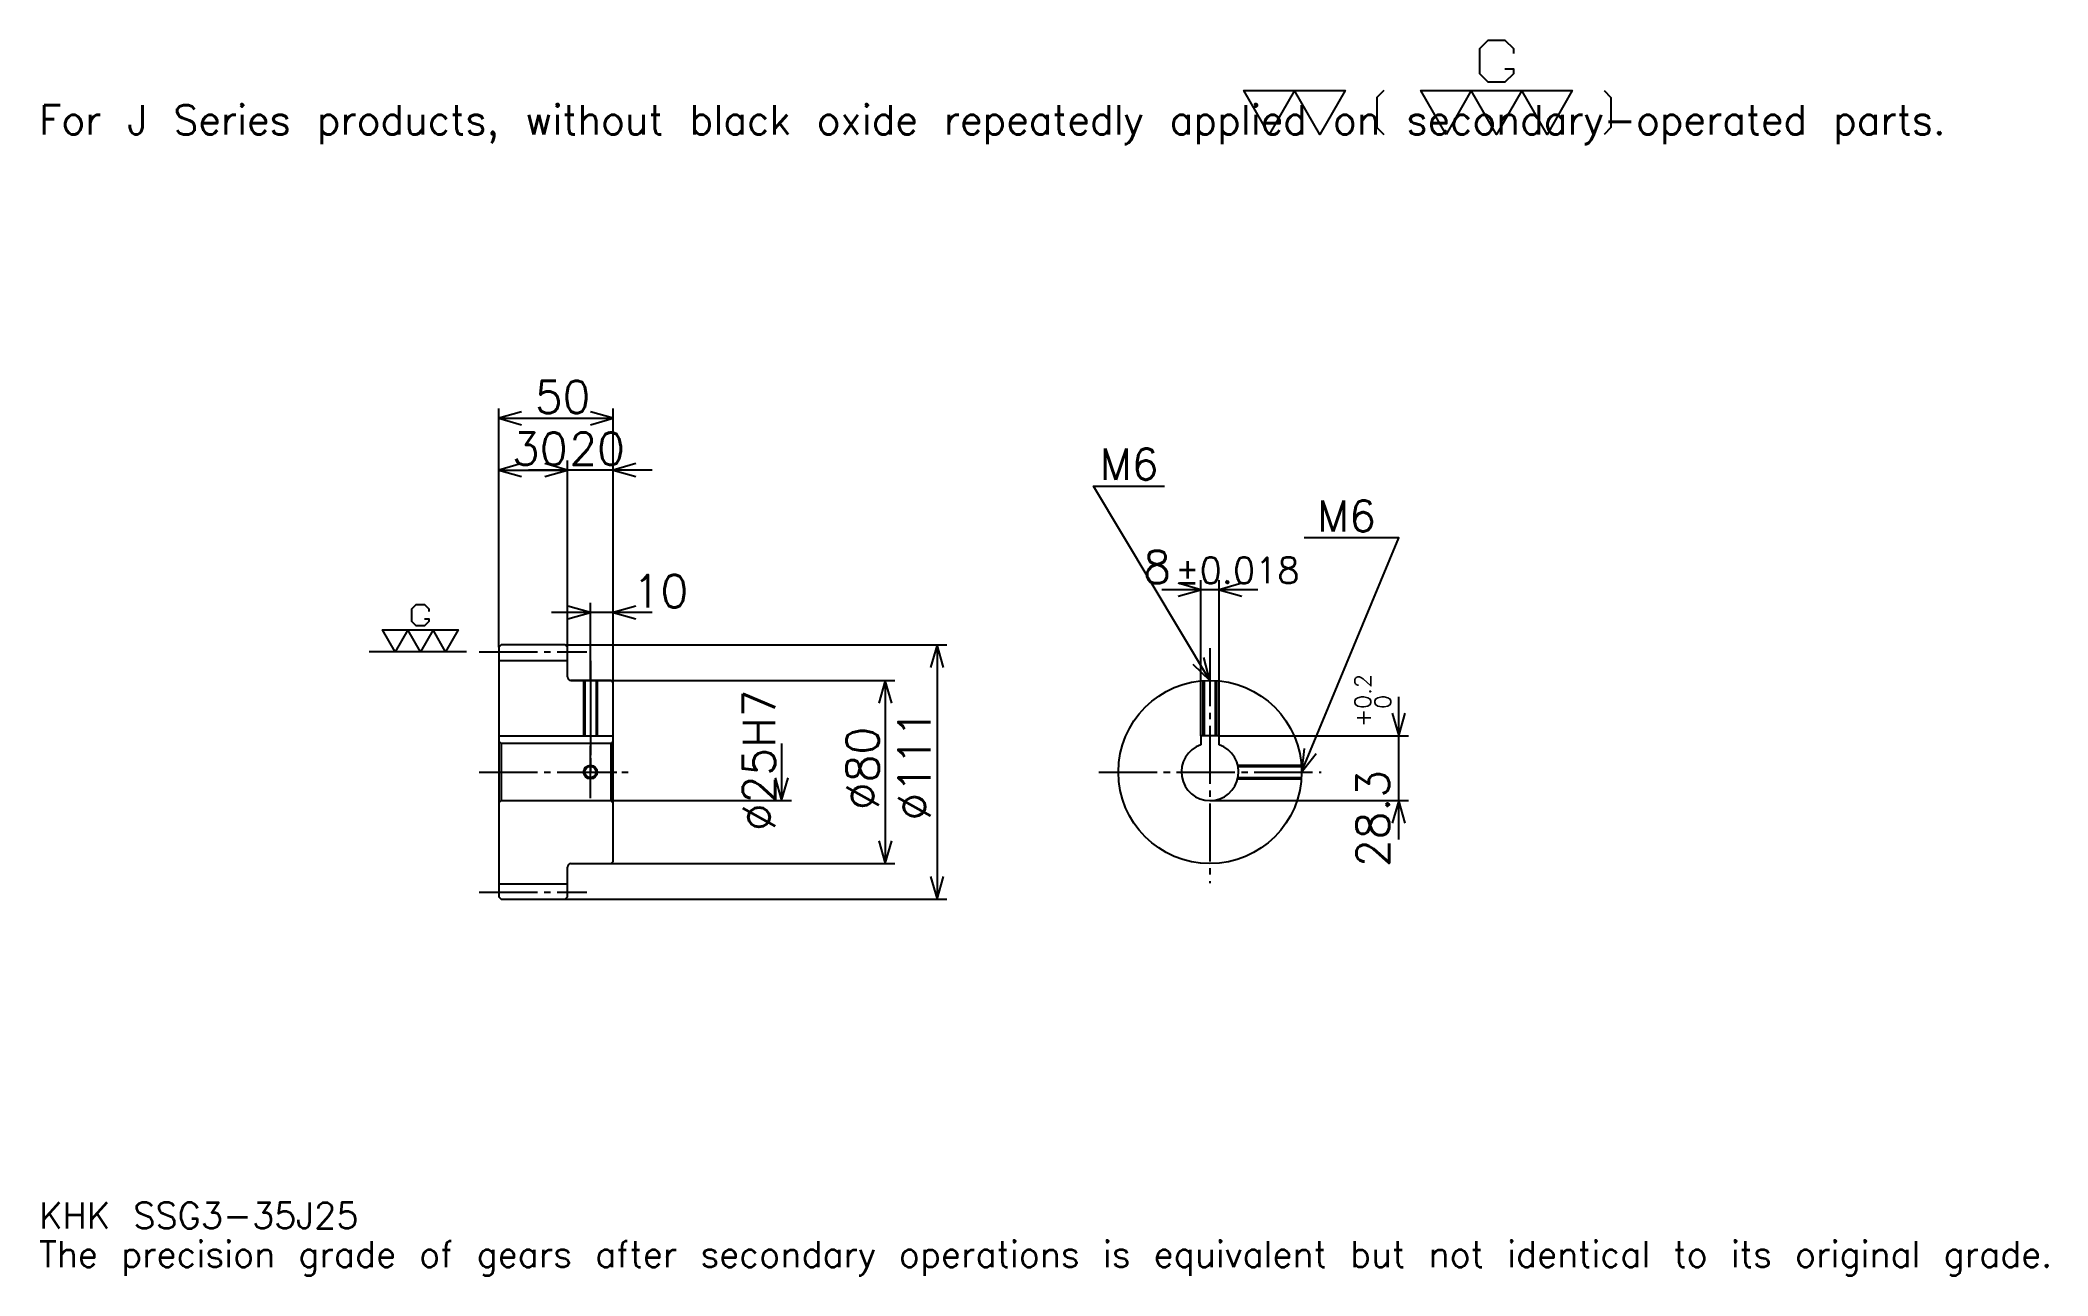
# Model space of a CAD drawing. Extents: x 29 to 905, y 10 to 550.
import ezdxf

# ---------------------------------------------------------------- set-up
doc = ezdxf.new("R2010")
doc.units = 0
doc.linetypes.add('DASHDOT', pattern=[33.913044, 25.434783, -2.826087, 2.826087, -2.826087])
doc.layers.get('0').update_dxf_attribs({"linetype": 'CONTINUOUS'})
doc.layers.add('DASHDOT', color=6, linetype='DASHDOT')
doc.styles.add('KANJI', font='TXT', dxfattribs={"bigfont": 'BIGFONT'})

msp = doc.modelspace()

# ---------------------------------------------------------------- linework, layer by layer
at = {"color": 5}
for p, q in [((228.913055, 285.826111), (228.913055, 388.978271)), ((278.913055, 285.826111), (278.913055, 388.978271)), ((228.913055, 384.739136), (278.913055, 384.739136)), ((228.913055, 362.130432), (258.913055, 362.130432)), ((295.869568, 362.130432), (241.956528, 362.130432)), ((258.913055, 285.826111), (258.913055, 366.369568)), ((560.304321, 309.891296), (518.391357, 309.891296)), ((535.347839, 246.126099), (535.347839, 314.130432)), ((543.347839, 246.126099), (543.347839, 314.130432)), ((295.869568, 299.956543), (251.956528, 299.956543)), ((268.913055, 285.826111), (268.913055, 304.195648)), ((228.913055, 284.826111), (228.913055, 285.826111)), ((257.913055, 285.826111), (278.913055, 285.826111)), ((258.913055, 284.826111), (258.913055, 285.826111)), ((268.913055, 270.326111), (268.913055, 285.826111)), ((268.913055, 270.326111), (268.913055, 285.826111)), ((278.913055, 285.826111), (424.456543, 285.826111)), ((278.913055, 269.326111), (278.913055, 285.826111)), ((420.217407, 285.826111), (420.217407, 174.826096)), ((260.413055, 270.326111), (278.913055, 270.326111)), ((278.913055, 270.326111), (401.847839, 270.326111)), ((397.608704, 270.326111), (397.608704, 190.326096)), ((621.739136, 200.869568), (621.739136, 263.082611)), ((543.347839, 246.126099), (625.978271, 246.126099)), ((352.391327, 242.826096), (352.391327, 217.826096)), ((278.913055, 217.826096), (356.630432, 217.826096)), ((539.347839, 217.826096), (625.978271, 217.826096)), ((260.413055, 190.326096), (278.913055, 190.326096)), ((278.913055, 190.326096), (401.847839, 190.326096)), ((257.913055, 174.826096), (278.913055, 174.826096)), ((278.913055, 174.826096), (424.456543, 174.826096))]:
    msp.add_line(p, q, dxfattribs=at)
at = {"color": 7}
msp.add_line((214.782623, 282.826111), (172.391312, 282.826111), dxfattribs=at)
at = {"color": 4}
for p, q in [((228.913055, 279.076111), (258.913055, 279.076111)), ((228.913055, 246.126099), (278.913055, 246.126099)), ((229.913055, 242.826096), (229.913055, 217.826096)), ((277.913055, 242.826096), (278.913055, 243.826096)), ((277.913055, 217.826096), (278.913055, 216.826096)), ((228.913055, 181.576096), (258.913055, 181.576096))]:
    msp.add_line(p, q, dxfattribs=at)
at = {"color": 7}
for points in [[(668.086975, 537.352173), (671.760864, 537.352173), (671.760864, 535.147827), (668.086975, 531.473938), (660.739136, 531.473938), (657.065247, 535.147827), (657.065247, 546.169556), (660.739136, 549.843506), (668.086975, 549.843506), (671.760864, 546.169556), (671.760864, 543.96521)], [(565.217407, 508.695648), (554.195679, 527.799988), (598.282593, 527.799988), (587.260864, 508.695648), (576.239136, 527.799988), (565.217407, 508.695648)], [(615.182617, 527.799988), (612.243469, 524.86084), (612.243469, 511.634766), (615.182617, 508.695648)], [(642.369568, 508.695648), (631.347839, 527.799988), (697.478271, 527.799988), (686.456543, 508.695648), (675.434814, 527.799988), (664.413086, 508.695648), (653.391296, 527.799988), (642.369568, 508.695648)], [(711.439148, 527.799988), (714.378296, 524.86084), (714.378296, 511.634766), (711.439148, 508.695648)], [(196.554352, 297.154358), (198.391312, 297.154358), (198.391312, 296.052185), (196.554352, 294.21521), (192.880447, 294.21521), (191.043488, 296.052185), (191.043488, 301.563049), (192.880447, 303.400024), (196.554352, 303.400024), (198.391312, 301.563049), (198.391312, 300.460876)], [(183.695663, 282.826111), (178.184799, 292.378265), (211.250015, 292.378265), (205.739136, 282.826111), (200.228271, 292.378265), (194.717407, 282.826111), (189.206528, 292.378265), (183.695663, 282.826111)]]:
    msp.add_lwpolyline(points, dxfattribs=at)
at = {"color": 5}
for points in [[(238.804352, 387.565216), (228.913055, 384.739136), (238.804352, 381.913055)], [(269.021759, 381.913055), (278.913055, 384.739136), (269.021759, 387.565216)], [(238.804352, 364.956543), (228.913055, 362.130432), (238.804352, 359.304382)], [(249.021759, 359.304382), (258.913055, 362.130432), (249.021759, 364.956543)], [(249.021759, 359.304382), (258.913055, 362.130432), (249.021759, 364.956543)], [(288.804352, 364.956543), (278.913055, 362.130432), (288.804352, 359.304382)], [(539.347839, 270.326111), (488.478271, 355.108704), (519.565186, 355.108704)], [(579.347839, 230.326096), (621.739136, 332.5), (580.478271, 332.5)], [(525.456543, 307.065216), (535.347839, 309.891296), (525.456543, 312.717407)], [(553.239136, 312.717407), (543.347839, 309.891296), (553.239136, 307.065216)], [(259.021759, 297.130432), (268.913055, 299.956543), (259.021759, 302.782623)], [(288.804352, 302.782623), (278.913055, 299.956543), (288.804352, 297.130432)], [(423.043488, 275.934784), (420.217407, 285.826111), (417.391327, 275.934784)], [(531.835449, 277.353821), (539.347839, 270.326111), (536.682129, 280.261841)], [(400.434784, 260.434784), (397.608704, 270.326111), (394.782623, 260.434784)], [(618.913086, 256.017395), (621.739136, 246.126099), (624.565186, 256.017395)], [(580.528076, 240.545288), (579.347839, 230.326096), (585.748718, 238.379257)], [(349.565247, 227.717407), (352.391327, 217.826096), (355.217407, 227.717407)], [(624.565186, 207.934784), (621.739136, 217.826096), (618.913086, 207.934784)], [(394.782623, 200.217407), (397.608704, 190.326096), (400.434784, 200.217407)], [(417.391327, 184.717407), (420.217407, 174.826096), (423.043488, 184.717407)]]:
    msp.add_lwpolyline(points, dxfattribs=at)
at = {"color": 4}
for points in [[(258.913055, 271.826111), (258.913055, 284.826111), (257.913055, 285.826111), (229.913055, 285.826111), (228.913055, 284.826111), (228.913055, 216.826096)], [(260.413055, 190.326096), (277.913055, 190.326096), (278.913055, 191.326096), (278.913055, 269.326111), (277.913055, 270.326111), (260.413055, 270.326111)], [(265.913055, 270.326111), (265.913055, 246.126099)], [(266.453064, 270.326111), (266.453064, 246.126099)], [(271.373047, 270.326111), (271.373047, 246.126099)], [(271.913055, 270.326111), (271.913055, 246.126099)], [(536.347839, 246.126099), (536.347839, 270.21344)], [(536.887817, 246.126099), (536.887817, 270.250366)], [(541.807861, 246.126099), (541.807861, 270.250366)], [(542.347839, 246.126099), (542.347839, 270.21344)], [(543.347839, 242.168808), (543.347839, 246.126099), (535.347839, 246.126099), (535.347839, 242.168808)], [(228.913055, 216.826096), (229.913055, 217.826096), (277.913055, 217.826096), (277.913055, 242.826096), (229.913055, 242.826096), (228.913055, 243.826096)], [(551.482544, 233.326096), (579.235168, 233.326096)], [(551.603394, 232.786102), (579.272095, 232.786102)], [(551.603394, 227.866089), (579.272095, 227.866089)], [(551.482544, 227.326096), (579.235168, 227.326096)], [(228.913055, 216.826096), (228.913055, 175.826096), (229.913055, 174.826096), (257.913055, 174.826096), (258.913055, 175.826096), (258.913055, 188.826096)]]:
    msp.add_lwpolyline(points, dxfattribs=at)
for centre, radius in [((539.347839, 230.326096), 40), ((268.913055, 230.326096), 2.46)]:
    msp.add_circle(centre, radius, dxfattribs=at)
at = {"color": 7}
msp.add_circle((268.913055, 230.326096), 3, dxfattribs=at)
at = {"color": 4}
for centre, radius, start, end in [((260.413055, 271.826111), 1.5, 180, 270), ((539.347839, 230.326096), 12.5, 108.662925185, 71.337074815), ((260.413055, 188.826096), 1.5, 90, 180)]:
    msp.add_arc(centre, radius, start, end, dxfattribs=at)
at = {"layer": 'DASHDOT', "color": 7}
for p, q in [((220.434799, 282.826111), (267.391327, 282.826111)), ((539.347839, 284.456543), (539.347839, 181.847839)), ((268.913055, 270.326111), (268.913055, 230.326096)), ((220.434799, 230.326096), (287.391327, 230.326096)), ((490.869568, 230.326096), (587.826111, 230.326096)), ((220.434799, 177.826096), (267.391327, 177.826096))]:
    msp.add_line(p, q, dxfattribs=at)
for points in [[(268.913055, 278.804352), (268.913055, 237.647827)], [(268.913055, 218.847839), (268.913055, 241.804352)], [(257.434784, 230.326096), (280.391327, 230.326096)]]:
    msp.add_lwpolyline(points, dxfattribs=at)

# ---------------------------------------------------------------- texts
at = {"color": 7, "style": 'KANJI'}
for s, height, p in [('For J Series products, without black oxide repeatedly applied on secondary-operated parts.', 12.717391, (28.26087, 508.695648)), ('50', 14.130435, (244.728271, 387)), ('30', 14.130435, (234.728271, 364.391296)), ('20', 14.130435, (259.728271, 364.391296)), ('M6', 13.565218, (491.304352, 357.934784)), ('M6', 13.565218, (586.130432, 335.326111)), ('8', 14.130435, (510.17984, 312.717407)), ('10', 14.130435, (287.391327, 302.217407)), ('%%p0.018', 11.304348, (524.167236, 312.717407)), ('KHK SSG3-35J25', 11.304348, (28.26087, 31.086956)), ('The precision grade of gears after secondary operations is equivalent but not identical to its original grade.', 11.304348, (28.26087, 14.130435))]:
    msp.add_text(s, height=height, dxfattribs=at).set_placement(p)
for s, height, p in [('0.2', 7.065217, (609.586975, 257.930328)), ('%%c25H7', 14.130435, (349.565247, 204.538055)), ('0', 7.065217, (618.347839, 257.930328)), ('+', 7.065217, (609.586975, 250.017273)), ('%%c80', 14.130435, (394.782623, 213.722839)), ('%%c111', 14.130435, (417.391327, 209.130432)), ('28.3', 14.130435, (617.5, 188.855164))]:
    msp.add_text(s, height=height, rotation=90, dxfattribs=at).set_placement(p)

doc.saveas('drawing.dxf')
